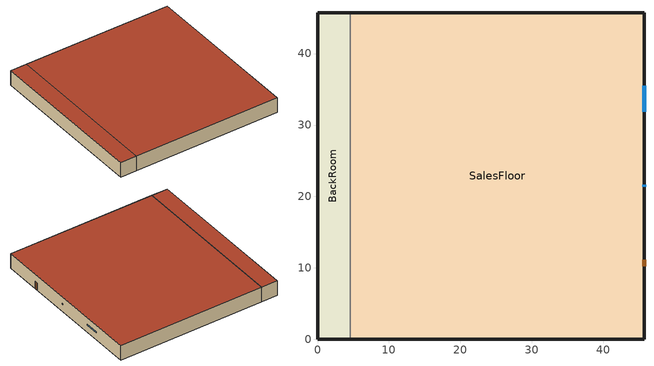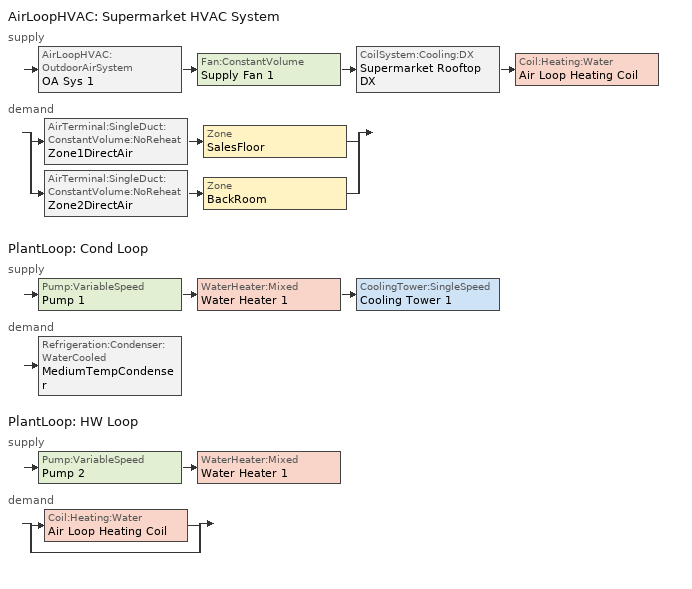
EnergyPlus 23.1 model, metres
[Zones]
BackRoom
 floor ground (BotFloorConstruction): 0,0 0,45.72 4.57,45.72 4.57,0 z0
 wall outside (FaceBrkIns4LWConcBlkGyp_R-11): 4.57,45.72 0,45.72 0,0 4.57,0 z0:4.27
 wall to SalesFloor (IntWallConstruction): 4.57,0 4.57,45.72 z0:4.27
 roof outside (SlagFeltIns6LWConcGapAcoTile_R-11): 4.57,0 4.57,45.72 0,45.72 0,0 z4.27
SalesFloor
 floor ground (BotFloorConstruction): 4.57,0 4.57,45.72 45.72,45.72 45.72,0 z0
 wall outside (FaceBrkIns4LWConcBlkGyp_R-11): 4.57,0 45.72,0 45.72,45.72 4.57,45.72 z0:4.27
 window (WinLib_1001): 45.72,31.85 45.72,35.51 z1.98:2.29
 window (WinLib_2003): 45.72,21.33 45.72,21.64 z1.98:2.29
 door (DoorConstruction): 45.72,10.21 45.72,11.12 z0:2.13
 roof outside (SlagFeltIns6LWConcGapAcoTile_R-11): 45.72,0 45.72,45.72 4.57,45.72 4.57,0 z4.27
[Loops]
AirLoopHVAC 'Supermarket HVAC System'
 supply: AirLoopHVAC:OutdoorAirSystem 'OA Sys 1' > Fan:ConstantVolume 'Supply Fan 1' > CoilSystem:Cooling:DX 'Supermarket Rooftop DX' > Coil:Heating:Water 'Air Loop Heating Coil'
 demand: split
  | AirTerminal:SingleDuct:ConstantVolume:NoReheat 'Zone1DirectAir' > Zone 'SalesFloor'
  | AirTerminal:SingleDuct:ConstantVolume:NoReheat 'Zone2DirectAir' > Zone 'BackRoom'
PlantLoop 'Cond Loop'
 supply: Pump:VariableSpeed 'Pump 1' > WaterHeater:Mixed 'Water Heater 1' > CoolingTower:SingleSpeed 'Cooling Tower 1'
 demand: Refrigeration:Condenser:WaterCooled 'MediumTempCondenser'
PlantLoop 'HW Loop'
 supply: Pump:VariableSpeed 'Pump 2' > WaterHeater:Mixed 'Water Heater 1'
 demand: split
  | Coil:Heating:Water 'Air Loop Heating Coil'
  | bypass
[Building]
None: Loads convergence tolerance value=0.04; Maximum number of warmup days=50; Minimum number of warmup days=6; North axis=0; Solar distribution=MinimalShadowing; Temperature convergence tolerance value=0.4; Terrain=Suburbs
[Site:GroundTemperature:BuildingSurface]
20.03, 20.03, 20.13, 20.3, 20.43, 20.52, 20.62, 20.77, 20.78, 20.55, 20.44, 20.2
[Site:Location]
Chicago Ohare Intl Ap_IL_USA Design_Conditions: Elevation=201; Latitude=41.98; Longitude=-87.92; Time zone=-6
[SizingPeriod:DesignDay] Barometric pressure=98934; Day of month=21; Daylight saving time indicator=No; Humidity condition type=WetBulb; Rain indicator=No; Snow indicator=No; Solar model indicator=ASHRAEClearSky
Name | Daily dry bulb temperature range | Day type | Maximum dry bulb temperature | Month | Sky clearness | Wetbulb or dewpoint at maximum dry bulb | Wind direction | Wind speed
Chicago Ohare Intl Ap Ann Clg 1% Condns DB=>MWB | 10.5 | SummerDesignDay | 31.6 | 7 | 1 | 23 | 230 | 5.2
Chicago Ohare Intl Ap Ann Htg 99% Condns DB | 0 | WinterDesignDay | -16.6 | 1 | 0 | -16.6 | 270 | 4.9
[Construction]
BotFloorConstruction: StoreSlab
DoorConstruction: WoodForDoor
FaceBrkIns4LWConcBlkGyp_R-11: HF-A2, R-11, HF-C2, HF-E1
FurnitureConstruction: FurnitureMaterial
IntWallConstruction: GypForInterior, AirGap, ConcForInterior, AirGap, GypForInterior
SlagFeltIns6LWConcGapAcoTile_R-11: HF-E2, HF-E3, R-11, HF-C15, AirGap, HF-E5
WinLib_1001: CLEAR 6MM
WinLib_2003: CLEAR 6MM, AIR 6MM, CLEAR 6MM
[Material] Thermal absorptance=0.9
Name | Conductivity | Density | Roughness | Solar absorptance | Specific heat | Thickness | Visible absorptance
ConcForInterior | 0.5708 | 609 | Smooth | 0.65 | 837 | 0.2033 | 0.65
FurnitureMaterial | 11 | 544.62 | MediumSmooth | 0.78 | 1210 | 0.1 | 0.78
GypForInterior; HF-E1 | 0.7264 | 1602 | Smooth | 0.92 | 837 | 0.0191 | 0.92
HF-A2 | 1.332 | 2082 | Smooth | 0.93 | 920 | 0.1016 | 0.93
HF-C2 | 0.3805 | 609 | Smooth | 0.65 | 837 | 0.1015 | 0.65
HF-C15 | 0.173 | 641 | Smooth | 0.65 | 837 | 0.1524 | 0.65
HF-E2 | 1.436 | 881 | Smooth | 0.55 | 1674 | 0.0127 | 0.55
HF-E3 | 0.1903 | 1121 | Smooth | 0.75 | 1674 | 0.0095 | 0.75
HF-E5 | 0.0605 | 481 | Smooth | 0.32 | 837 | 0.0191 | 0.32
StoreSlab | 1.73 | 2243 | Smooth | 0.65 | 837 | 0.1524 | 0.65
WoodForDoor | 0.1211 | 593 | Smooth | 0.78 | 2510 | 0.0635 | 0.78
[Material:AirGap]
AirGap: Thermal resistance=0.1762
[Material:NoMass]
R-11: Roughness=Rough; Solar absorptance=0.75; Thermal absorptance=0.9; Thermal resistance=1.935938; Visible absorptance=0.75
[WindowMaterial:Gas]
AIR 6MM: Gas type=Air; Thickness=0.0063
[WindowMaterial:Glazing]
CLEAR 6MM: Back side infrared hemispherical emissivity=0.84; Back side solar reflectance at normal incidence=0.071; Back side visible reflectance at normal incidence=0.08; Conductivity=0.9; Front side infrared hemispherical emissivity=0.84; Front side solar reflectance at normal incidence=0.071; Front side visible reflectance at normal incidence=0.08; Infrared transmittance at normal incidence=0; Optical data type=SpectralAverage; Solar transmittance at normal incidence=0.775; Thickness=0.006; Visible transmittance at normal incidence=0.881
[AirLoopHVAC]
Supermarket HVAC System: Design supply air flow rate=5.5
[AirTerminal:SingleDuct:ConstantVolume:NoReheat] Availability schedule=FanAndCoilAvailSched
Name | Maximum air flow rate
Zone1DirectAir | 5.225
Zone2DirectAir | 0.275
[AvailabilityManager:Scheduled]
Name | Schedule
DXSystem 1 Avail | FanAndCoilAvailSched
Outdoor Air 1 Avail | OutdoorAirAvailSched
[Coil:Cooling:DX:SingleSpeed]
ACDXCoil 1: 2023 rated evaporator fan power per volume flow rate=934.4; Availability schedule=FanAndCoilAvailSched; Energy input ratio function of flow fraction curve=WindACEIRFFF; Energy input ratio function of temperature curve=WindACEIRFT; Gross rated cooling cop=3; Gross rated sensible heat ratio=0.8; Gross rated total cooling capacity=100000; Latent capacity time constant=45; Maximum cycling rate=3; Nominal time for condensate removal to begin=1000; Part load fraction correlation curve=WindACPLFFPLR; Rated air flow rate=5.5; Ratio of initial moisture evaporation rate and steady state latent capacity=1.5; Total cooling capacity function of flow fraction curve=WindACCoolCapFFF; Total cooling capacity function of temperature curve=WindACCoolCapFT
[Coil:Heating:Water]
Air Loop Heating Coil: Availability schedule=FanAndCoilAvailSched; Maximum water flow rate=0.0008; Performance input method=UFactorTimesAreaAndDesignWaterFlowRate; Rated inlet air temperature=16.6; Rated inlet water temperature=82.2; Rated outlet air temperature=32.2; Rated outlet water temperature=71.1; U factor times area value=500
[CoilSystem:Cooling:DX]
Supermarket Rooftop DX: Availability schedule=FanAndCoilAvailSched; Cooling coil=ACDXCoil 1; Dehumidification control type=CoolReheat; Run on latent load=No; Run on sensible load=Yes
[Controller:OutdoorAir]
OA Controller 1: Economizer control action type=ModulateFlow; Economizer control type=NoEconomizer; Lockout type=NoLockout; Maximum outdoor air flow rate=1.4; Minimum limit type=FixedMinimum; Minimum outdoor air flow rate=0.25; Minimum outdoor air schedule=OAFractionSched
[Controller:WaterCoil]
Air Loop Controller: Action=Normal; Actuator variable=Flow; Control variable=Temperature; Controller convergence tolerance=0.1; Maximum actuated flow=0.0008; Minimum actuated flow=1e-07
[CoolingTower:SingleSpeed]
Cooling Tower 1: Blowdown concentration ratio=3; Design air flow rate=Autosize; Design fan power=1000; Drift loss percent=0.008; Nominal capacity=100000; Performance input method=NominalCapacity
[ElectricEquipment] Design level calculation method=EquipmentLevel; Fraction lost=0
Name | Design level | Fraction latent | Fraction radiant | Schedule | Zone or zonelist or space or spacelist
BackRoom ElecEq 1 | 150 | 0 | 0.25 | Elec_Equip_Sch | BackRoom
SalesFloor ElecEq 1 | 1500 | 0 | 0.1 | Register_Equip_Sch | SalesFloor
SalesFloor ElecEq 2 | 15000 | 0.05 | 0.4 | Bakery_Equip_Sch | SalesFloor
SalesFloor ElecEq 3 | 600 | 0 | 0.25 | Elec_Equip_Sch | SalesFloor
[Fan:ConstantVolume]
Supply Fan 1: Availability schedule=FanAndCoilAvailSched; End use subcategory=General; Fan total efficiency=0.7; Maximum flow rate=5.5; Motor efficiency=0.9; Motor in airstream fraction=1; Pressure rise=600
[InternalMass] Construction=FurnitureConstruction
Name | Zone or zonelist | Surface area
BackRoom_Furniture1; BackRoom_Furniture2 | BackRoom | 95
SalesFloor_Furniture1; SalesFloor_Furniture2 | SalesFloor | 845
[Lights] Design level calculation method=LightingLevel; End use subcategory=GeneralLights; Fraction radiant=0.37; Fraction replaceable=0; Fraction visible=0.18; Return air fraction=0; Schedule=Lighting_Sch
Name | Lighting level | Zone or zonelist or space or spacelist
BackRoom Lights 1 | 1500 | BackRoom
SalesFloor Lights 1 | 30000 | SalesFloor
[People] Activity level schedule=Activity_Shopping_Sch; Fraction radiant=0.2; Number of people calculation method=People; Number of people schedule=People_Shopping_Sch
Name | Number of people | Zone or zonelist or space or spacelist
BackRoom People 1 | 10 | BackRoom
SalesFloor People 1 | 150 | SalesFloor
[PlantEquipmentList]
Cooling Plant: Cooling Tower 1, CoolingTower:SingleSpeed
Heating Plant: Water Heater 1, WaterHeater:Mixed
[PlantEquipmentOperation:CoolingLoad]
Cond Loop Control: Load range 1 lower limit=0; Load range 1 upper limit=10000000; Range 1 equipment list=Cooling Plant
[PlantEquipmentOperation:HeatingLoad]
HW Loop Control: Load range 1 lower limit=0; Load range 1 upper limit=1000000; Range 1 equipment list=Heating Plant
[PlantEquipmentOperationSchemes] Control scheme 1 schedule=AlwaysOnSchedule
Name | Control scheme 1
Cond Loop Operation | Cond Loop Control
HW Loop Operation | HW Loop Control
[PlantLoop] Fluid type=Water; Load distribution scheme=Optimal; Minimum loop flow rate=0; Minimum loop temperature=3; Plant loop volume=Autocalculate
Name | Maximum loop flow rate | Maximum loop temperature | Plant equipment operation scheme
Cond Loop | 0.02 | 50 | Cond Loop Operation
HW Loop | 0.0008 | 80 | HW Loop Operation
[Pump:VariableSpeed] Design pump head=179352; Pump control type=Intermittent; Coefficient 2 of the part load performance curve=1
Name | Design maximum flow rate | Design power consumption | Motor efficiency
Pump 1 | 0.003 | 750 | 0.87
Pump 2 | 0.0008 | 170 | 0.9
[Refrigeration:Case] Zone=SalesFloor; Rated ambient relative humidity=55; Rated ambient temperature=23.88; Rated runtime fraction=0.85
Name | Anti sweat heater control type | Availability schedule | Case anti sweat heater power per unit length | Case defrost drip down schedule | Case defrost power per unit length | Case defrost schedule | Case defrost type | Case height | Case length | Case lighting schedule | Case operating temperature | Design evaporator temperature or brine inlet temperature | Fraction of anti sweat heater energy to case | Fraction of lighting energy to case | Humidity at zero anti sweat heater energy | Latent case credit curve | Latent case credit curve type | Operating case fan power per unit length | Rated latent heat ratio | Rated total cooling capacity per unit length | Refrigerated case restocking schedule | Standard case fan power per unit length | Standard case lighting power per unit length | Under case hvac return air fraction | Case credit fraction schedule | Defrost energy correction curve | Defrost energy correction curve type | Minimum anti sweat heater power per unit length
FishDisplayCase | None | CaseCleanedOnMonday | 0 | CaseDripDownSched | 0 | CaseDefrostSched | OffCycle | 0 | 15 | CaseLightingSched | 1.1 | -6.67 | 0.2 | 0.9 | 0 | RHCubic_LatentEnergyMult | RelativeHumidityMethod | 0 | 0.1 | 288.4 | CaseStockingSched | 0 | 41.56 | 0.05
GlassDoorFrozenFoodA | HeatBalanceMethod | CaseOperatingSched | 218.7 | CaseDripDownSched2 | 1106.5 | CaseDefrostSched2 | HotGasWithTemperatureTermination | 1.5 | 3.97 | CaseLightingSched | -23.3 | -26.7 | 0.2 | 1 | 1.5 | SingleShelfHorizontal_LatentEnergyMult | CaseTemperatureMethod | 57.9 | 0.13 | 615.8 | CaseStockingSched | 57.9 | 99.8 | 0.1 | CaseCreditReductionSched | SingleShelfHorizontal_DefrostEnergyMult | CaseTemperatureMethod | 0
GlassDoorFrozenFoodB | HeatBalanceMethod | CaseOperatingSched | 218.7 | CaseDripDownSched4 | 1106.5 | CaseDefrostSched4 | HotGasWithTemperatureTermination | 1.5 | 3.97 | CaseLightingSched | -23.3 | -26.7 | 0.2 | 1 | 1.5 | SingleShelfHorizontal_LatentEnergyMult | CaseTemperatureMethod | 57.9 | 0.13 | 615.8 | CaseStockingSched | 57.9 | 99.8 | 0.1 | CaseCreditReductionSched | SingleShelfHorizontal_DefrostEnergyMult | CaseTemperatureMethod | 0
GlassDoorFrozenFoodC | HeatBalanceMethod | CaseOperatingSched | 218.7 | CaseDripDownSched5 | 1106.5 | CaseDefrostSched5 | HotGasWithTemperatureTermination | 1.5 | 3.97 | CaseLightingSched | -23.3 | -26.7 | 0.2 | 1 | 1.5 | SingleShelfHorizontal_LatentEnergyMult | CaseTemperatureMethod | 57.9 | 0.13 | 615.8 | CaseStockingSched | 57.9 | 99.8 | 0.1 | CaseCreditReductionSched | SingleShelfHorizontal_DefrostEnergyMult | CaseTemperatureMethod | 0
MeatDisplayCase | Linear | CaseCleanedOnTuesday | 13.2 | CaseDripDownSched2 | 585.8 | CaseDefrostSched2 | ElectricWithTemperatureTermination | 1.5 | 26 | CaseLightingSched | -4.4 | -9.4 | 0.2 | 0.9 | 35 | SingleShelfHorizontal_LatentEnergyMult | CaseTemperatureMethod | 47.2 | 0.1 | 456.6 | CaseStockingSched | 47.2 | 86.8 | 0.05 |  | SingleShelfHorizontal_DefrostEnergyMult | CaseTemperatureMethod | 0
MultiDeckDairyAndDeliCase | None | CaseOperatingSched | 0 | CaseDripDownSched3 | 0 | CaseDefrostSched3 | OffCycle | 0 | 12 | CaseLightingSched | -1.1 | -9.4 | 0.2 | 0.77 | 0 | MultiShelfVertical_LatentEnergyMult | CaseTemperatureMethod | 78.7 | 0.3 | 1890 | CaseStockingSched | 78.7 | 307.3 | 0.05 | DairyCaseCreditReductionSched |  |  | 0
OpenWellIceCreamDisplayCase | Linear | CaseCleanedOnMonday | 70 | CaseDripDownSched | 76.5 | CaseDefrostSched | HotGas | 1.5 | 14.6 | CaseLightingSched | -34.4 | -37.2 | 0.2 | 0.9 | 35 | SingleShelfHorizontal_LatentEnergyMult | CaseTemperatureMethod | 28.7 | 0.08 | 441.6 | CaseStockingSched | 28.7 | 42.7 | 0.05 | CaseCreditReductionSched |  |  | 0
SelfContainedDisplayCase | None | CaseOperatingSched | 0 |  | 0 |  | None | 0 | 10 | LightingOnSched | 13 |  | 0 | 0.9 | 0 | MultiShelfVertical_LatentEnergyMult | CaseTemperatureMethod | 40 | 0.08 | 1000 | SelfContainedCaseStockingSched | 40 | 75 | 0
[Refrigeration:CaseAndWalkInList]
Name | Case or walkin name 1 | Case or walkin name 2 | Case or walkin name 3 | Case or walkin name 4 | Case or walkin name 5
LowTempCaseList | OpenWellIceCreamDisplayCase | GlassDoorFrozenFoodA | GlassDoorFrozenFoodB | GlassDoorFrozenFoodC | WalkInFreezer
MediumTempCaseList | FishDisplayCase | MeatDisplayCase | MultiDeckDairyAndDeliCase
[Refrigeration:Compressor] Rated return gas temperature=18
Name | Rated liquid temperature | Refrigeration compressor capacity curve | Refrigeration compressor power curve | Rated subcooling
LowTemp001Carlyle_R-22_Low_06CC665 | 4.4 | 06CC665_R-22_Low_qcurv | 06CC665_R-22_Low_pwrcurv
LowTemp002Carlyle_R-22_Low_06DR718; LowTemp003Carlyle_R-22_Low_06DR718 |  | 06DR718_R-22_Low_qcurv | 06DR718_R-22_Low_pwrcurv | 0
MedTemp001Carlyle_R-22_Med_06DR820; MedTemp002Carlyle_R-22_Med_06DR820; MedTemp003Carlyle_R-22_Med_06DR820 |  | 06DR820_R-22_Med_qcurv | 06DR820_R-22_Med_pwrcurv | 0
[Refrigeration:CompressorList]
Name | Refrigeration compressor name 1 | Refrigeration compressor name 2 | Refrigeration compressor name 3
LowTempCompressorList | LowTemp001Carlyle_R-22_Low_06CC665 | LowTemp002Carlyle_R-22_Low_06DR718 | LowTemp003Carlyle_R-22_Low_06DR718
MediumTempCompressorList | MedTemp001Carlyle_R-22_Med_06DR820 | MedTemp002Carlyle_R-22_Med_06DR820 | MedTemp003Carlyle_R-22_Med_06DR820
[Refrigeration:CompressorRack]
SelfContainedDisplay: Compressor rack cop function of temperature curve=RackCOPfTCurve2; Condenser type=AirCooled; Design compressor rack cop=4; Design condenser fan power=175; Heat rejection location=Zone; Refrigeration case name or walkin name or caseandwalkinlist=SelfContainedDisplayCase
[Refrigeration:Condenser:AirCooled]
LowTempCondenser: Condenser fan speed control type=TwoSpeed; End use subcategory=LowTempRefrig; Rated effective total heat rejection rate curve=LowTempCondenserHRCurve; Rated fan power=2600; Rated subcooling temperature difference=0
[Refrigeration:Condenser:WaterCooled]
MediumTempCondenser: Condensate piping refrigerant inventory=20; Condensate receiver refrigerant inventory=65; Condenser refrigerant operating charge inventory=30; Rated condensing temperature=29.4; Rated effective total heat rejection rate=58000; Rated subcooling temperature difference=0; Rated water inlet temperature=10; Water cooled loop flow type=VariableFlow; Water maximum flow rate=0.003; Water maximum water outlet temperature=55; Water outlet temperature schedule=Cond Outlet Temp Sch
[Refrigeration:System] Minimum condensing temperature=25; Refrigeration system working fluid type=R22; Suction temperature control type=ConstantSuctionTemperature
Name | Compressor or compressorlist | End use subcategory | Refrigerated case or walkin or caseandwalkinlist | Refrigeration condenser
LowTempSystem | LowTempCompressorList | LowTempSystem | LowTempCaseList | LowTempCondenser
MediumTempSystem | MediumTempCompressorList | MediumTempSystem | MediumTempCaseList | MediumTempCondenser
[Refrigeration:WalkIn]
WalkInFreezer: Availability schedule=CaseOperatingSched; Defrost control type=TimeSchedule; Defrost drip down schedule=CaseDripDownSched3; Defrost power=5512; Defrost schedule=CaseDefrostSched3; Defrost type=Electric; Heating power schedule=CaseOperatingSched; Insulated floor surface area=13; Insulated floor u value=0.207; Lighting schedule=CaseLightingSched2; Operating temperature=-2.22; Rated circulation fan power=0; Rated coil cooling capacity=4690; Rated cooling coil fan power=735; Rated cooling source temperature=-6.67; Rated total heating power=0; Rated total lighting power=120; Restocking schedule=WalkInStockingSched; Zone name 1=BackRoom; Area of stocking doors facing zone 1=2; Height of stocking doors facing zone 1=2; Insulated surface u value facing zone 1=0.235; Stocking door opening protection type facing zone 1=StripCurtain; Stocking door opening schedule name facing zone 1=WIStockDoorOpenSch; Total insulated surface area facing zone 1=43.4
[SetpointManager:Scheduled] Control variable=Temperature
Name | Schedule | Setpoint node or nodelist
Air Loop Setpoint Manager | Heating Setpoints | Air Loop Outlet Node
Cond Loop Setpoint Manager | Cond Return Temp | Cond Loop Setpoint Node List
DX Coil Mgr | Cooling Coil Setpoint | DX Coil Air Outlet Node
HW Loop Setpoint Manager | HW Loop Temp Sch | HW Loop Setpoint Node List
[SetpointManager:SingleZone:Humidity:Maximum]
Rooftop DX Humidity Set Point Manager: Setpoint node or nodelist=DX Coil Air Outlet Node
[WaterHeater:Mixed]
Water Heater 1: Ambient temperature indicator=Schedule; Ambient temperature schedule=Ambient Temp Sch; Deadband temperature difference=2; Heater control type=Cycle; Heater fuel type=Electricity; Heater maximum capacity=15000; Heater minimum capacity=0; Heater thermal efficiency=0.98; Maximum temperature limit=80; Off cycle loss fraction to zone=1; On cycle loss fraction to zone=1; Setpoint temperature schedule=Water Heater Setpoint; Source side design flow rate=0.02; Source side effectiveness=1; Tank volume=0.5; Use side design flow rate=0.0008; Use side effectiveness=1
[Zone] Ceiling height=4.266992; Floor area=Autocalculate; Multiplier=1; Type=1; Volume=Autocalculate; Zone inside convection algorithm=TARP
BackRoom; SalesFloor
[Zone equipment]
SalesFloor: Zone1DirectAir
BackRoom: Zone2DirectAir
[Curve:Bicubic] Maximum value of y=48.9; Minimum value of y=10
Name | Maximum value of x | Minimum value of x | Coefficient1 constant | Coefficient2 x | Coefficient3 x 2 | Coefficient4 y | Coefficient5 y 2 | Coefficient6 x y | Coefficient7 x 3 | Coefficient8 y 3 | Coefficient9 x 2 y | Coefficient10 x y 2
06CC665_R-22_Low_pwrcurv | -17.8 | -40 | 5546 | -61.38 | -1.599 | 332.9 | -0.0786 | 5.981 | 0.0008655 | 0.003784 | 0.02998 | 0.01728
06CC665_R-22_Low_qcurv | -17.8 | -40 | 73530 | 2513 | 32.91 | -25.69 | 0.3655 | -0.8183 | 0.1712 | -0.003657 | -0.01027 | 0.009071
06DR718_R-22_Low_pwrcurv | -17.8 | -40 | 2378 | -30.52 | -1.571 | 75.14 | 0.7122 | 1.05 | -0.01503 | -0.006798 | -0.004701 | 0.01875
06DR718_R-22_Low_qcurv | -17.8 | -40 | 28610 | 1069 | 17.73 | -155.1 | -0.08805 | -4.646 | 0.1427 | -0.002566 | -0.04829 | 0.002038
06DR820_R-22_Med_pwrcurv | 4.4 | -17.8 | 1284 | -124.3 | -3.435 | 153.9 | -0.4744 | 4.041 | -0.02511 | 0.00123 | 0.03235 | -0.003028
06DR820_R-22_Med_qcurv | 4.4 | -17.8 | 38490 | 1393 | 19.32 | -365.6 | 1.295 | -10.41 | 0.09712 | -0.00764 | -0.1141 | 0.004656
[Curve:Biquadratic] Input unit type for x=Temperature; Input unit type for y=Temperature; Maximum value of x=23.88889; Maximum value of y=46.11111; Minimum value of x=12.77778; Minimum value of y=18; Output unit type=Dimensionless
Name | Coefficient1 constant | Coefficient2 x | Coefficient3 x 2 | Coefficient4 y | Coefficient5 y 2 | Coefficient6 x y
WindACCoolCapFT | 0.942588 | 0.00954335 | 0.00068377 | -0.0110427 | 5.249e-06 | -9.72e-06
WindACEIRFT | 0.342414 | 0.034885 | -0.0006237 | 0.00497722 | 0.000437951 | -0.000728028
[Curve:Cubic]
Name | Maximum value of x | Minimum value of x | Coefficient1 constant | Coefficient2 x | Coefficient3 x 2 | Coefficient4 x 3
MultiShelfVertical_LatentEnergyMult | 20 | -35 | 0.0265263 | 0.00107803 | -6.02558e-05 | 1.23732e-06
RHCubic_LatentEnergyMult | 80 | 17.32 | -0.4641 | 0.0268 | 0 | 0
SingleShelfHorizontal_DefrostEnergyMult | 20 | -35 | 0.0236322 | 0.0006232 | 2.83282e-05 | 4.40351e-07
SingleShelfHorizontal_LatentEnergyMult | 20 | -35 | 0.0203756 | 0.000243779 | 1.14001e-05 | 1.81142e-07
[Curve:Linear]
LowTempCondenserHRCurve: Maximum value of x=22.2; Minimum value of x=11; Coefficient1 constant=0; Coefficient2 x=2090
[Curve:Quadratic]
Name | Input unit type for x | Maximum value of x | Minimum value of x | Output unit type | Coefficient1 constant | Coefficient2 x | Coefficient3 x 2
RackCOPfTCurve2 | Temperature | 50 | 0 | Dimensionless | 1 | 0 | 0
WindACCoolCapFFF |  | 1.5 | 0.5 |  | 0.8 | 0.2 | 0
WindACEIRFFF |  | 1.5 | 0.5 |  | 1.1552 | -0.1808 | 0.0256
WindACPLFFPLR |  | 1 | 0 |  | 0.85 | 0.15 | 0
[Schedule:Compact]
Activity_Shopping_Sch: Through: 12/31, For: AllDays, Until: 24:00, 105
AlwaysOnSchedule; CaseOperatingSched; FanAndCoilAvailSched; LightingOnSched; OutdoorAirAvailSched: Through: 12/31, For: AllDays, Until: 24:00, 1
Ambient Temp Sch; Heating Setpoints: Through: 12/31, For: AllDays, Until: 24:00, 21
Bakery_Equip_Sch: Through: 12/31, For: Weekdays SummerDesignDay WinterDesignDay, Until: 6:00, 0, Until: 18:00, 1, Until: 24:00, 0, For: Saturday, Until: 6:00, 0, Until: 18:00, 1, Until: 24:00, 0, For: AllOtherDays, Until: 6:00, 0, Until: 18:00, 1, Until: 24:00, 0
CaseCleanedOnMonday: Through: 12/31, For: Monday, Until: 5:00, 1, Until: 7:00, 0, Until: 24:00, 1, For: AllOtherDays, Until: 24:00, 1
CaseCleanedOnTuesday: Through: 12/31, For: Tuesday, Until: 5:00, 1, Until: 7:00, 0, Until: 24:00, 1, For: AllOtherDays, Until: 24:00, 1
CaseCreditReductionSched: Through: 12/31, For:AllDays, Interpolate:No, Until: 7:00, 0.2, Until: 21:00, 1, Until: 24:00, 0.2
CaseDefrostSched: Through: 12/31, For:AllDays, Interpolate:Average, Until: 4:00, 0, Until: 4:17, 1, Until: 14:00, 0, Until: 14:17, 1, Until: 24:00, 0
CaseDefrostSched2: Through: 12/31, For:AllDays, Interpolate:Average, Until: 08:00, 0, Until: 08:17, 1, Until: 18:00, 0, Until: 18:17, 1, Until: 24:00, 0
CaseDefrostSched3: Through: 12/31, For:AllDays, Interpolate:Average, Until: 11:00, 0, Until: 11:20, 1, Until: 23:00, 0, Until: 23:20, 1, Until: 24:00, 0
CaseDefrostSched4: Through: 12/31, For:AllDays, Interpolate:Average, Until: 07:00, 0, Until: 07:17, 1, Until: 17:00, 0, Until: 17:17, 1, Until: 24:00, 0
CaseDefrostSched5: Through: 12/31, For:AllDays, Interpolate:Average, Until: 06:00, 0, Until: 06:17, 1, Until: 16:00, 0, Until: 16:17, 1, Until: 24:00, 0
CaseDripDownSched: Through: 12/31, For:AllDays, Interpolate:Average, Until: 4:00, 0, Until: 4:22, 1, Until: 14:00, 0, Until: 14:22, 1, Until: 24:00, 0
CaseDripDownSched2: Through: 12/31, For:AllDays, Interpolate:Average, Until: 08:00, 0, Until: 08:22, 1, Until: 18:00, 0, Until: 18:22, 1, Until: 24:00, 0
CaseDripDownSched3: Through: 12/31, For:AllDays, Interpolate:Average, Until: 11:00, 0, Until: 11:30, 1, Until: 23:00, 0, Until: 23:30, 1, Until: 24:00, 0
CaseDripDownSched4: Through: 12/31, For:AllDays, Interpolate:Average, Until: 07:00, 0, Until: 07:22, 1, Until: 17:00, 0, Until: 17:22, 1, Until: 24:00, 0
CaseDripDownSched5: Through: 12/31, For:AllDays, Interpolate:Average, Until: 06:00, 0, Until: 06:22, 1, Until: 16:00, 0, Until: 16:22, 1, Until: 24:00, 0
CaseLightingSched: Through: 12/31, For: AllDays, Until: 6:00, 0, Until: 21:00, 1, Until: 24:00, 0
CaseLightingSched2: Through: 12/31, For: AllDays, Until: 6:00, 0, Until: 7:00, 1, Until: 11:00, 0, Until: 13:00, 0.5, Until: 19:00, 0, Until: 20:00, 1, Until: 24:00, 0
CaseStockingSched: Through: 12/31, For: AllDays, Until: 13:00, 0, Until: 14:00, 50, Until: 15:00, 35, Until: 24:00, 0
Cond Outlet Temp Sch: Through: 12/31, For: AllDays, Until: 24:00, 45
Cond Return Temp: Through: 12/31, For: AllDays, Until: 24:00, 20
Cooling Coil Setpoint: Through: 5/31, For: AllDays, Until: 24:00, 21, Through: 9/30, For: AllDays, Until: 24:00, 15, Through: 12/31, For: AllDays, Until: 24:00, 21
DairyCaseCreditReductionSched: Through: 12/31, For:AllDays, Interpolate:No, Until: 7:00, 0.2, Until: 21:00, 0.6, Until: 24:00, 0.2
Elec_Equip_Sch: Through: 12/31, For: Weekdays SummerDesignDay WinterDesignDay, Until: 8:00, 0.5, Until: 18:00, 1, Until: 24:00, 0.5, For: Saturday, Until: 8:00, 0.5, Until: 18:00, 1, Until: 24:00, 0.5, For: AllOtherDays, Until: 8:00, 0.5, Until: 18:00, 1, Until: 24:00, 0.5
HW Loop Temp Sch; Water Heater Setpoint: Through: 12/31, For: AllDays, Until: 24:00, 40
Lighting_Sch: Through: 12/31, For: Weekdays SummerDesignDay WinterDesignDay, Until: 4:00, 0.2, Until: 7:00, 0.3, Until: 21:00, 1, Until: 22:00, 0.3, Until: 24:00, 0.2, For: Saturday, Until: 4:00, 0.2, Until: 7:00, 0.3, Until: 21:00, 1, Until: 22:00, 0.3, Until: 24:00, 0.2, For: AllOtherDays, Until: 4:00, 0.2, Until: 7:00, 0.3, Until: 21:00, 1, Until: 22:00, 0.3, Until: 24:00, 0.2
OAFractionSched: Through: 12/31, For: AllDays, Until: 6:00, 0, Until: 20:00, 1, Until: 24:00, 0
People_Shopping_Sch: Through: 12/31, For: Weekdays SummerDesignDay WinterDesignDay, Until: 8:00, 0.02, Until: 20:00, 1, Until: 24:00, 0.04, For: Saturday, Until: 8:00, 0.01, Until: 18:00, 1, Until: 24:00, 0.05, For: AllOtherDays, Until: 8:00, 0.01, Until: 18:00, 0.75, Until: 24:00, 0.01
Register_Equip_Sch: Through: 12/31, For: Weekdays SummerDesignDay WinterDesignDay, Until: 8:00, 0, Until: 19:00, 1, Until: 24:00, 0, For: Saturday, Until: 8:00, 0, Until: 19:00, 1, Until: 24:00, 0, For: AllOtherDays, Until: 8:00, 0, Until: 19:00, 1, Until: 24:00, 0
SelfContainedCaseStockingSched: Through: 12/31, For: AllDays, Until: 6:00, 0, Until: 7:00, 50, Until: 9:00, 70, Until: 10:00, 80, Until: 11:00, 70, Until: 13:00, 50, Until: 14:00, 80, Until: 15:00, 90, Until: 16:00, 80, Until: 24:00, 0
WIStockDoorOpenSch: Through: 12/31, For: AllDays, Interpolate:No, Until: 7:00, 0.02, Until: 21:00, 0.2, Until: 24:00, 0.02
WalkInStockingSched: Through: 12/31, For: Tuesday Friday, Until: 4:00, 0, Until: 5:00, 725, Until: 6:00, 417, Until: 7:00, 290, Until: 24:00, 0, For: AllOtherDays, Until: 4:00, 0, Until: 5:00, 125, Until: 6:00, 117, Until: 7:00, 90, Until: 19:00, 0, Until: 20:00, 125, Until: 21:00, 117, Until: 22:00, 90, Until: 24:00, 0
